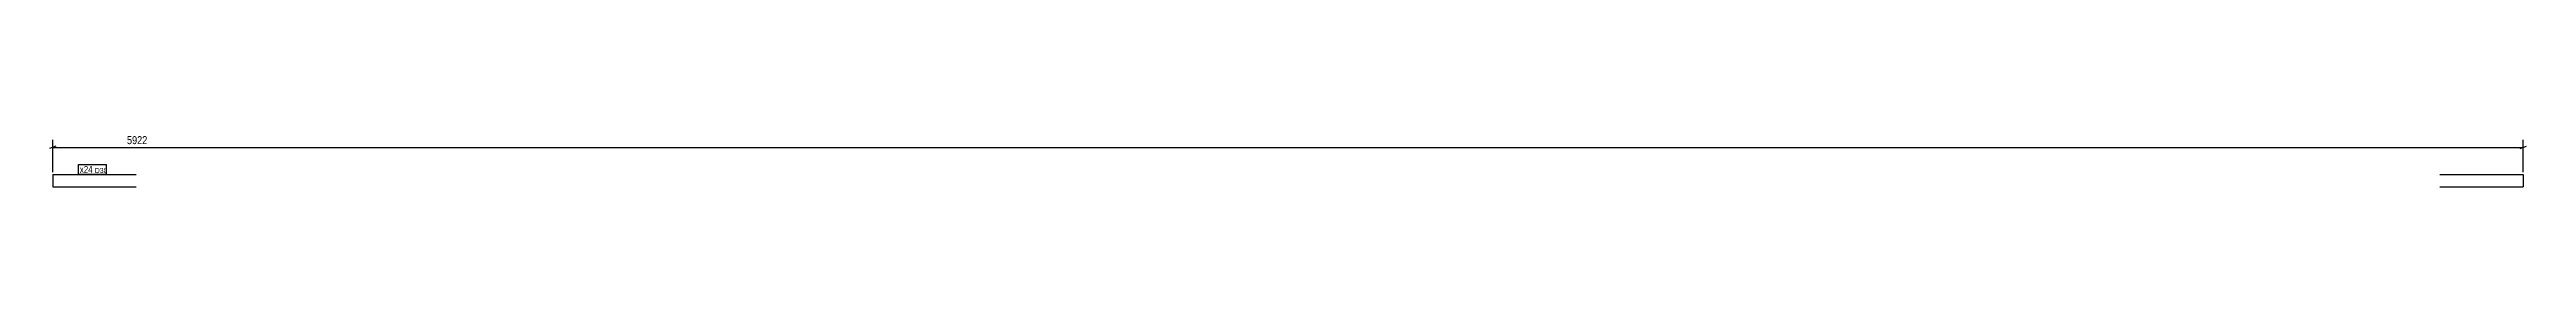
# Model space of a CAD drawing. Header units: millimetres. Extents: x 15 to 5952, y 15 to 142.
import ezdxf

# ---------------------------------------------------------------- set-up
doc = ezdxf.new("R2010")
doc.units = ezdxf.units.MM
for name, color, linetype in [('MÅLSÆTNING', 7, 'Continuous'), ('STÅL', 7, 'Continuous'), ('TEKST', 7, 'Continuous')]:
    doc.layers.add(name, color=color, linetype=linetype)
doc.styles.add('Arial Narrow', font='ARIALN.TTF', dxfattribs={"height": 0.2})

msp = doc.modelspace()

# ---------------------------------------------------------------- linework, layer by layer
at = {"layer": 'MÅLSÆTNING', "color": 7, "linetype": 'Continuous'}
for p, q in [((22.5, 50), (22.5, 127.8)), ((5944.2, 50), (5944.2, 127.8)), ((30, 113), (15, 107)), ((22.5, 110), (5944.2, 110)), ((5936.7, 107), (5951.7, 113))]:
    msp.add_line(p, q, dxfattribs=at)
at = {"layer": 'STÅL', "color": 2, "linetype": 'Continuous'}
for p, q in [((22.5, 45), (222.5, 45)), ((22.5, 45), (22.5, 17)), ((22.5, 17), (22.5, 15)), ((22.5, 15), (222.5, 15)), ((5744.2, 45), (5944.2, 45)), ((5744.2, 15), (5944.2, 15)), ((5944.2, 45), (5944.2, 43)), ((5944.2, 43), (5944.2, 15))]:
    msp.add_line(p, q, dxfattribs=at)

# ---------------------------------------------------------------- next in the draw order: wipeouts: each hides what was drawn before it
at = {"color": 0}
for points, layer in [([(5770.1, 113.8), (5770.1, 141.8), (196.6, 141.8), (196.6, 113.8)], 'MÅLSÆTNING'), ([(118.4, 48.5), (118.4, 66), (87.5, 66), (87.5, 48.5)], 'TEKST')]:
    msp.add_wipeout(points, dxfattribs=at).dxf.layer = layer

# ---------------------------------------------------------------- next in the draw order: texts
at = {"layer": 'MÅLSÆTNING', "color": 3, "style": 'Arial Narrow'}
msp.add_text('5922', height=19.09, dxfattribs=at).set_placement((200.6, 117.8))

# ---------------------------------------------------------------- next in the draw order: wipeouts: each hides what was drawn before it
at = {"color": 0}
msp.add_wipeout([(118.4, 48.5), (118.4, 66), (87.5, 66), (87.5, 48.5)], dxfattribs=at).dxf.layer = 'TEKST'

# ---------------------------------------------------------------- next in the draw order: linework, layer by layer
at = {"layer": 'TEKST', "color": 7, "linetype": 'Continuous'}
msp.add_line((84.5, 45.5), (84.5, 69), dxfattribs=at)

# ---------------------------------------------------------------- next in the draw order: wipeouts: each hides what was drawn before it
at = {"color": 0}
msp.add_wipeout([(148.8, 48.5), (148.8, 61), (123.7, 61), (123.7, 48.5)], dxfattribs=at).dxf.layer = 'TEKST'

# ---------------------------------------------------------------- next in the draw order: wipeouts: each hides what was drawn before it
msp.add_wipeout([(148.8, 48.5), (148.8, 61), (123.7, 61), (123.7, 48.5)], dxfattribs=at).dxf.layer = 'TEKST'

# ---------------------------------------------------------------- next in the draw order: linework, layer by layer
at = {"layer": 'TEKST', "color": 7, "linetype": 'Continuous'}
for p, q in [((84.5, 69), (151.8, 69)), ((151.8, 45.5), (151.8, 69)), ((84.5, 45.5), (151.8, 45.5))]:
    msp.add_line(p, q, dxfattribs=at)

# ---------------------------------------------------------------- next in the draw order: texts
at = {"layer": 'TEKST', "color": 3, "style": 'Arial Narrow'}
for s, height, p in [('x24', 16.7, (87.5, 48.5)), ('D30', 11.93, (123.7, 48.5))]:
    msp.add_text(s, height=height, dxfattribs=at).set_placement(p)

doc.saveas('drawing.dxf')
